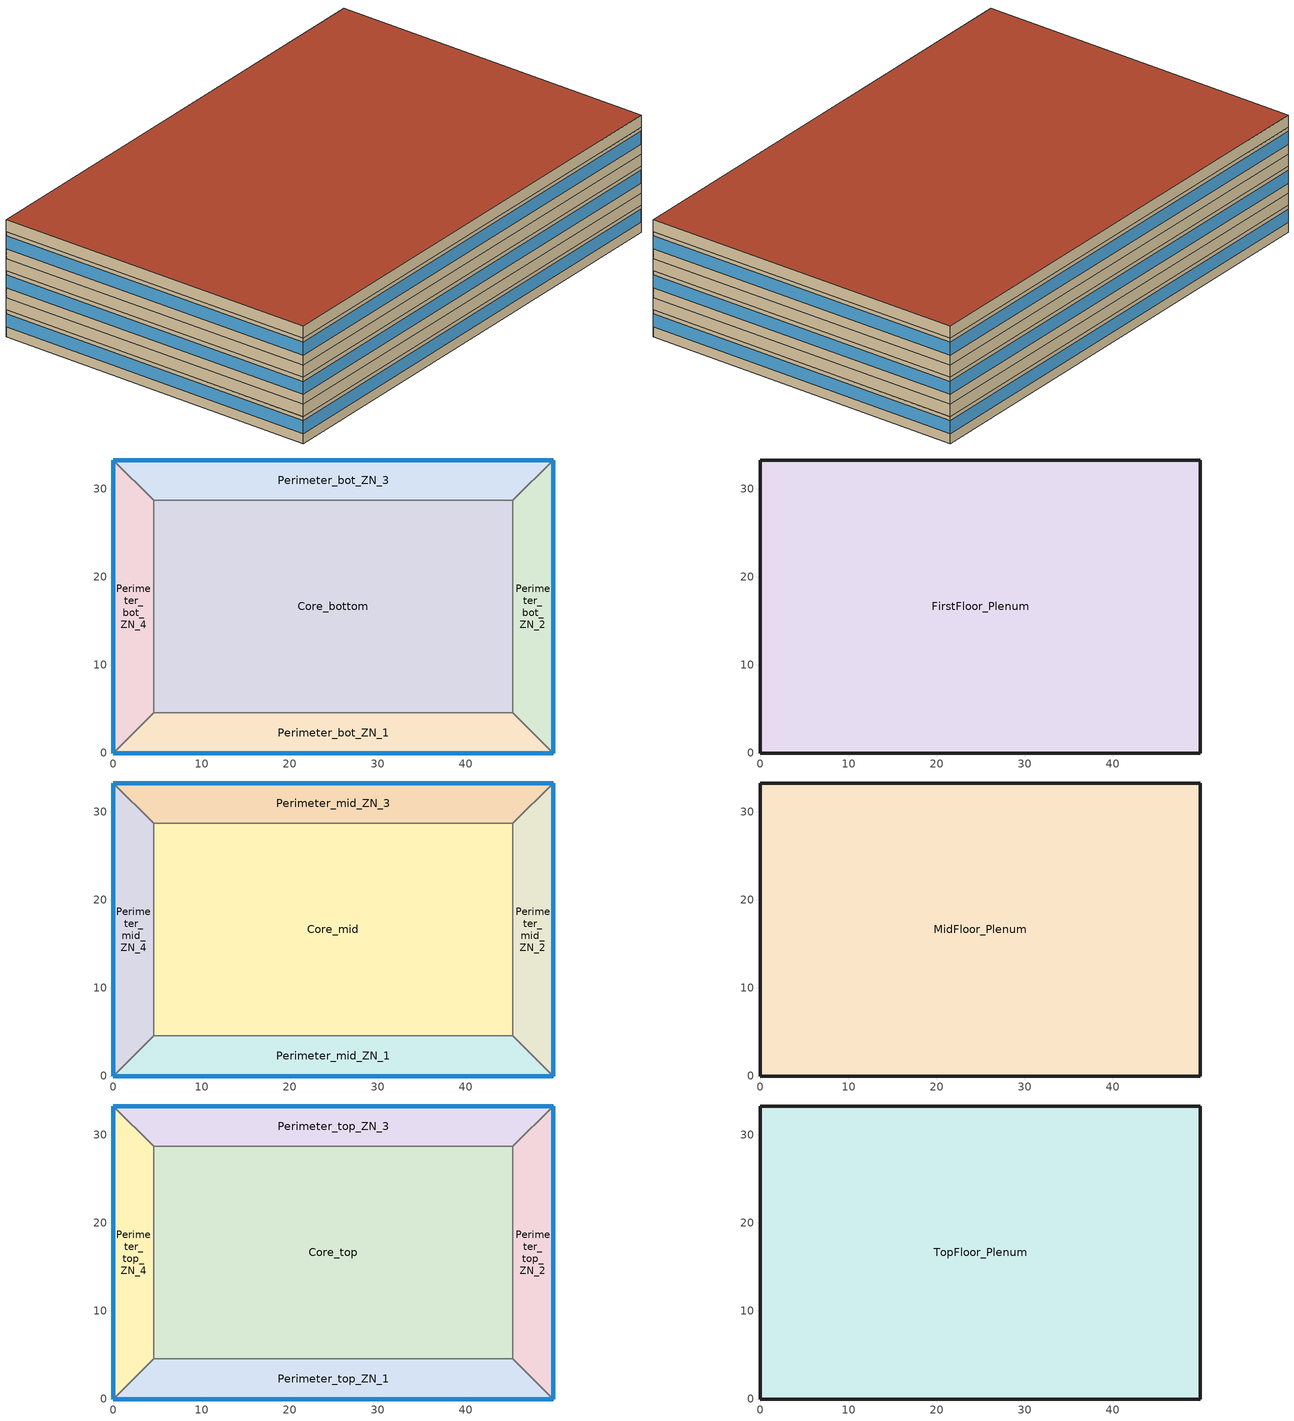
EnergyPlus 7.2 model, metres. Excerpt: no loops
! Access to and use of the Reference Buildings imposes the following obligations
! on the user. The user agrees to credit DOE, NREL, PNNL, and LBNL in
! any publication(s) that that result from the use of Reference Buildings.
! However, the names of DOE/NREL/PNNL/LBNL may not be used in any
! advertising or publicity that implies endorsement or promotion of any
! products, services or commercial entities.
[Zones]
Core_bottom
 floor ground (ext-slab): 45.34,28.7 45.34,4.57 4.57,4.57 4.57,28.7 z0
 wall to Perimeter_bot_ZN_2 (int-walls): 45.34,4.57 45.34,28.7 z0:2.74
 wall to Perimeter_bot_ZN_3 (int-walls): 45.34,28.7 4.57,28.7 z0:2.74
 wall to Perimeter_bot_ZN_1 (int-walls): 4.57,4.57 45.34,4.57 z0:2.74
 wall to Perimeter_bot_ZN_4 (int-walls): 4.57,28.7 4.57,4.57 z0:2.74
Perimeter_bot_ZN_1
 floor ground (ext-slab): 0,0 4.57,4.57 45.34,4.57 49.91,0 z0
 wall outside (Steel Frame Non-res Ext Wall): 0,0 49.91,0 z0:2.74
 wall to Perimeter_bot_ZN_2 (int-walls): 49.91,0 45.34,4.57 z0:2.74
 wall to Perimeter_bot_ZN_4 (int-walls): 4.57,4.57 0,0 z0:2.74
 window (Window Non-res Fixed): 0,0 49.91,0 z1.02:2.33
Perimeter_bot_ZN_2
 floor ground (ext-slab): 49.91,0 45.34,4.57 45.34,28.7 49.91,33.27 z0
 wall outside (Steel Frame Non-res Ext Wall): 49.91,0 49.91,33.27 z0:2.74
 wall to Perimeter_bot_ZN_3 (int-walls): 49.91,33.27 45.34,28.7 z0:2.74
 window (Window Non-res Fixed): 49.91,0 49.91,33.27 z1.02:2.33
Perimeter_bot_ZN_3
 floor ground (ext-slab): 49.91,33.27 45.34,28.7 4.57,28.7 0,33.27 z0
 wall outside (Steel Frame Non-res Ext Wall): 49.91,33.27 0,33.27 z0:2.74
 wall to Perimeter_bot_ZN_4 (int-walls): 0,33.27 4.57,28.7 z0:2.74
 window (Window Non-res Fixed): 49.91,33.27 0,33.27 z1.02:2.33
Perimeter_bot_ZN_4
 floor ground (ext-slab): 0,33.27 4.57,28.7 4.57,4.57 0,0 z0
 wall outside (Steel Frame Non-res Ext Wall): 0,33.27 0,0 z0:2.74
 window (Window Non-res Fixed): 0,33.27 0,0 z1.02:2.33
FirstFloor_Plenum
 floor to Perimeter_bot_ZN_1 (DropCeiling): 45.34,4.57 49.91,0 0,0 4.57,4.57 z2.74
 floor to Perimeter_bot_ZN_2 (DropCeiling): 49.91,0 45.34,4.57 45.34,28.7 49.91,33.27 z2.74
 floor to Perimeter_bot_ZN_3 (DropCeiling): 0,33.27 49.91,33.27 45.34,28.7 4.57,28.7 z2.74
 floor to Perimeter_bot_ZN_4 (DropCeiling): 4.57,28.7 4.57,4.57 0,0 0,33.27 z2.74
 floor to Core_bottom (DropCeiling): 4.57,4.57 4.57,28.7 45.34,28.7 45.34,4.57 z2.74
 wall outside (Steel Frame Non-res Ext Wall): 49.91,0 49.91,33.27 0,33.27 0,0 49.91,0 z2.74:3.96
Core_mid
 floor to FirstFloor_Plenum (INT-FLOOR-TOPSIDE): 4.57,4.57 4.57,28.7 45.34,28.7 45.34,4.57 z3.96
 wall to Perimeter_mid_ZN_2 (int-walls): 45.34,4.57 45.34,28.7 z3.96:6.71
 wall to Perimeter_mid_ZN_3 (int-walls): 45.34,28.7 4.57,28.7 z3.96:6.71
 wall to Perimeter_mid_ZN_1 (int-walls): 4.57,4.57 45.34,4.57 z3.96:6.71
 wall to Perimeter_mid_ZN_4 (int-walls): 4.57,28.7 4.57,4.57 z3.96:6.71
Perimeter_mid_ZN_1
 floor to FirstFloor_Plenum (INT-FLOOR-TOPSIDE): 0,0 4.57,4.57 45.34,4.57 49.91,0 z3.96
 wall outside (Steel Frame Non-res Ext Wall): 0,0 49.91,0 z3.96:6.71
 wall to Perimeter_mid_ZN_2 (int-walls): 49.91,0 45.34,4.57 z3.96:6.71
 wall to Perimeter_mid_ZN_4 (int-walls): 4.57,4.57 0,0 z3.96:6.71
 window (Window Non-res Fixed): 0,0 49.91,0 z4.98:6.29
Perimeter_mid_ZN_2
 floor to FirstFloor_Plenum (INT-FLOOR-TOPSIDE): 49.91,0 45.34,4.57 45.34,28.7 49.91,33.27 z3.96
 wall outside (Steel Frame Non-res Ext Wall): 49.91,0 49.91,33.27 z3.96:6.71
 wall to Perimeter_mid_ZN_3 (int-walls): 49.91,33.27 45.34,28.7 z3.96:6.71
 window (Window Non-res Fixed): 49.91,0 49.91,33.27 z4.98:6.29
Perimeter_mid_ZN_3
 floor to FirstFloor_Plenum (INT-FLOOR-TOPSIDE): 49.91,33.27 45.34,28.7 4.57,28.7 0,33.27 z3.96
 wall outside (Steel Frame Non-res Ext Wall): 49.91,33.27 0,33.27 z3.96:6.71
 wall to Perimeter_mid_ZN_4 (int-walls): 0,33.27 4.57,28.7 z3.96:6.71
 window (Window Non-res Fixed): 49.91,33.27 0,33.27 z4.98:6.29
Perimeter_mid_ZN_4
 floor to FirstFloor_Plenum (INT-FLOOR-TOPSIDE): 0,33.27 4.57,28.7 4.57,4.57 0,0 z3.96
 wall outside (Steel Frame Non-res Ext Wall): 0,33.27 0,0 z3.96:6.71
 window (Window Non-res Fixed): 0,33.27 0,0 z4.98:6.29
MidFloor_Plenum
 floor to Perimeter_mid_ZN_1 (DropCeiling): 0,0 4.57,4.57 45.34,4.57 49.91,0 z6.71
 floor to Perimeter_mid_ZN_2 (DropCeiling): 49.91,33.27 49.91,0 45.34,4.57 45.34,28.7 z6.71
 floor to Perimeter_mid_ZN_3 (DropCeiling): 49.91,33.27 45.34,28.7 4.57,28.7 0,33.27 z6.71
 floor to Perimeter_mid_ZN_4 (DropCeiling): 0,33.27 4.57,28.7 4.57,4.57 0,0 z6.71
 floor to Core_mid (DropCeiling): 45.34,28.7 45.34,4.57 4.57,4.57 4.57,28.7 z6.71
 wall outside (Steel Frame Non-res Ext Wall): 49.91,0 49.91,33.27 0,33.27 0,0 49.91,0 z6.71:7.92
Core_top
 floor to MidFloor_Plenum (INT-FLOOR-TOPSIDE): 45.34,28.7 45.34,4.57 4.57,4.57 4.57,28.7 z7.92
 wall to Perimeter_top_ZN_2 (int-walls): 45.34,4.57 45.34,28.7 z7.92:10.67
 wall to Perimeter_top_ZN_3 (int-walls): 45.34,28.7 4.57,28.7 z7.92:10.67
 wall to Perimeter_top_ZN_1 (int-walls): 4.57,4.57 45.34,4.57 z7.92:10.67
 wall to Perimeter_top_ZN_4 (int-walls): 4.57,28.7 4.57,4.57 z7.92:10.67
Perimeter_top_ZN_1
 floor to MidFloor_Plenum (INT-FLOOR-TOPSIDE): 0,0 4.57,4.57 45.34,4.57 49.91,0 z7.92
 wall outside (Steel Frame Non-res Ext Wall): 0,0 49.91,0 z7.92:10.67
 wall to Perimeter_top_ZN_2 (int-walls): 49.91,0 45.34,4.57 z7.92:10.67
 wall to Perimeter_top_ZN_4 (int-walls): 4.57,4.57 0,0 z7.92:10.67
 window (Window Non-res Fixed): 0,0 49.91,0 z8.95:10.25
Perimeter_top_ZN_2
 floor to MidFloor_Plenum (INT-FLOOR-TOPSIDE): 49.91,0 45.34,4.57 45.34,28.7 49.91,33.27 z7.92
 wall outside (Steel Frame Non-res Ext Wall): 49.91,0 49.91,33.27 z7.92:10.67
 wall to Perimeter_top_ZN_3 (int-walls): 49.91,33.27 45.34,28.7 z7.92:10.67
 window (Window Non-res Fixed): 49.91,0 49.91,33.27 z8.95:10.25
Perimeter_top_ZN_3
 floor to MidFloor_Plenum (INT-FLOOR-TOPSIDE): 49.91,33.27 45.34,28.7 4.57,28.7 0,33.27 z7.92
 wall outside (Steel Frame Non-res Ext Wall): 49.91,33.27 0,33.27 z7.92:10.67
 wall to Perimeter_top_ZN_4 (int-walls): 0,33.27 4.57,28.7 z7.92:10.67
 window (Window Non-res Fixed): 49.91,33.27 0,33.27 z8.95:10.25
Perimeter_top_ZN_4
 floor to MidFloor_Plenum (INT-FLOOR-TOPSIDE): 0,33.27 4.57,28.7 4.57,4.57 0,0 z7.92
 wall outside (Steel Frame Non-res Ext Wall): 0,33.27 0,0 z7.92:10.67
 window (Window Non-res Fixed): 0,33.27 0,0 z8.95:10.25
TopFloor_Plenum
 floor to Perimeter_top_ZN_1 (DropCeiling): 0,0 4.57,4.57 45.34,4.57 49.91,0 z10.67
 floor to Perimeter_top_ZN_2 (DropCeiling): 49.91,0 45.34,4.57 45.34,28.7 49.91,33.27 z10.67
 floor to Perimeter_top_ZN_3 (DropCeiling): 0,33.27 49.91,33.27 45.34,28.7 4.57,28.7 z10.67
 floor to Perimeter_top_ZN_4 (DropCeiling): 0,0 0,33.27 4.57,28.7 4.57,4.57 z10.67
 floor to Core_top (DropCeiling): 4.57,28.7 45.34,28.7 45.34,4.57 4.57,4.57 z10.67
 wall outside (Steel Frame Non-res Ext Wall): 49.91,0 49.91,33.27 0,33.27 0,0 49.91,0 z10.67:11.89
 roof outside (IEAD Non-res Roof): 49.91,0 49.91,33.27 0,33.27 0,0 z11.89
[Building]
Ref Bldg Medium Office Pre1980_v1.3_5.0: North Axis {deg}=0; Terrain=City; Loads Convergence Tolerance Value=0.04; Temperature Convergence Tolerance Value {deltaC}=0.2; Solar Distribution=FullInteriorAndExterior; Maximum Number of Warmup Days=25; Minimum Number of Warmup Days=6
[Site:Location]
USA CA-LOS ANGELES: Latitude {deg}=33.92; Longitude {deg}=-118.4; Time Zone {hr}=-8; Elevation {m}=32
[SizingPeriod:DesignDay] Day of Month=21; Humidity Condition Type=Wetbulb; Barometric Pressure {Pa}=100941; Rain Indicator=No; Snow Indicator=No; Daylight Saving Time Indicator=No; Solar Model Indicator=ASHRAEClearSky
Name | Month | Day Type | Maximum Dry-Bulb Temperature {C} | Daily Dry-Bulb Temperature Range {deltaC} | Wetbulb or DewPoint at Maximum Dry-Bulb {C} | Wind Speed {m/s} | Wind Direction {deg} | Sky Clearness
LOS_ANGELES Ann Htg 99.6% Condns DB | 1 | WinterDesignDay | 6.6 | 0 | 6.6 | 2.5 | 80 | 0
LOS_ANGELES Ann Clg .4% Condns WB=>MDB | 8 | SummerDesignDay | 25.5 | 6 | 21.1 | 4.2 | 250 | 1
[Site:WaterMainsTemperature]
Calculation Method=CORRELATION; Annual Average Outdoor Air Temperature {C}=16.64; Maximum Difference In Monthly Average Outdoor Air Temperatures {deltaC}=6.8
[Site:GroundTemperature:BuildingSurface]
20.133, 20.114, 20.098, 20.195, 20.555, 20.958, 22.367, 22.7, 22.775, 21.957, 20.592, 20.216
[Construction]
Steel Frame Non-res Ext Wall: Wood Siding, Steel Frame NonRes Wall Insulation, 1/2IN Gypsum
IEAD Non-res Roof: Roof Membrane, IEAD NonRes Roof Insulation, Metal Decking
ext-slab: HW CONCRETE, CP02 CARPET PAD
int-walls: 1/2IN Gypsum, 1/2IN Gypsum
INT-FLOOR-TOPSIDE: MAT-CC05 4 HW CONCRETE, CP02 CARPET PAD
Window Non-res Fixed: NonRes Fixed Assembly Window
DropCeiling: Std AC02
InteriorFurnishings: Std Wood 6inch
[Material] Thermal Absorptance=0.9
Name | Roughness | Thickness {m} | Conductivity {W/m-K} | Density {kg/m3} | Specific Heat {J/kg-K} | Solar Absorptance | Visible Absorptance
Steel Frame NonRes Wall Insulation | MediumRough | 0.0218416 | 0.049 | 265 | 836.8 | 0.7 | 0.7
IEAD NonRes Roof Insulation | MediumRough | 0.0739805 | 0.049 | 265 | 836.8 | 0.7 | 0.7
Std Wood 6inch | MediumSmooth | 0.15 | 0.12 | 540 | 1210 | 0.7 | 0.7
Wood Siding | MediumSmooth | 0.01 | 0.11 | 544.62 | 1210 | 0.78 | 0.78
1/2IN Gypsum | Smooth | 0.0127 | 0.16 | 784.9 | 830 | 0.92 | 0.92
HW CONCRETE; MAT-CC05 4 HW CONCRETE | Rough | 0.1016 | 1.311 | 2240 | 836.8 | 0.7 | 0.7
Roof Membrane | VeryRough | 0.0095 | 0.16 | 1121.29 | 1460 | 0.7 | 0.7
Metal Decking | MediumSmooth | 0.0015 | 45.006 | 7680 | 418.4 | 0.7 | 0.3
Std AC02 | MediumSmooth | 0.0127 | 0.057 | 288 | 1339 | 0.7 | 0.2
[WindowMaterial:SimpleGlazingSystem]
NonRes Fixed Assembly Window: U-Factor {W/m2-K}=6.92716; Solar Heat Gain Coefficient=0.54
[Material:NoMass]
CP02 CARPET PAD: Roughness=VeryRough; Thermal Resistance {m2-K/W}=0.2165; Thermal Absorptance=0.9; Solar Absorptance=0.7; Visible Absorptance=0.8
[Zone] Type=1; Multiplier=1; Floor Area {m2}=autocalculate
Name | Part of Total Floor Area
Core_bottom; Core_mid; Core_top; Perimeter_bot_ZN_1; Perimeter_bot_ZN_2; Perimeter_bot_ZN_3; Perimeter_bot_ZN_4; Perimeter_mid_ZN_1; Perimeter_mid_ZN_2; Perimeter_mid_ZN_3; Perimeter_mid_ZN_4; Perimeter_top_ZN_1; Perimeter_top_ZN_2; Perimeter_top_ZN_3; Perimeter_top_ZN_4 | Yes
FirstFloor_Plenum; MidFloor_Plenum; TopFloor_Plenum | No
[People] Number of People Schedule=BLDG_OCC_SCH; Number of People Calculation Method=Area/Person; Zone Floor Area per Person {m2/person}=18.58; Fraction Radiant=0.3; Sensible Heat Fraction=AUTOCALCULATE; Activity Level Schedule=ACTIVITY_SCH; Enable ASHRAE 55 Comfort Warnings=No; Mean Radiant Temperature Calculation Type=ZoneAveraged; Work Efficiency Schedule=WORK_EFF_SCH; Clothing Insulation Schedule=CLOTHING_SCH; Air Velocity Schedule=AIR_VELO_SCH; Thermal Comfort Model 1 Type=FANGER
Name | Zone or ZoneList
Core_bottom People | Core_bottom
Core_mid People | Core_mid
Core_top People | Core_top
Perimeter_bot_ZN_1 People | Perimeter_bot_ZN_1
Perimeter_bot_ZN_2 People | Perimeter_bot_ZN_2
Perimeter_bot_ZN_3 People | Perimeter_bot_ZN_3
Perimeter_bot_ZN_4 People | Perimeter_bot_ZN_4
Perimeter_mid_ZN_1 People | Perimeter_mid_ZN_1
Perimeter_mid_ZN_2 People | Perimeter_mid_ZN_2
Perimeter_mid_ZN_3 People | Perimeter_mid_ZN_3
Perimeter_mid_ZN_4 People | Perimeter_mid_ZN_4
Perimeter_top_ZN_1 People | Perimeter_top_ZN_1
Perimeter_top_ZN_2 People | Perimeter_top_ZN_2
Perimeter_top_ZN_3 People | Perimeter_top_ZN_3
Perimeter_top_ZN_4 People | Perimeter_top_ZN_4
[Lights] Schedule=BLDG_LIGHT_SCH; Design Level Calculation Method=Watts/Area; Watts per Zone Floor Area {W/m2}=16.89; Return Air Fraction=0.4; Fraction Radiant=0.4; Fraction Visible=0.2; Fraction Replaceable=1; Return Air Fraction Calculated from Plenum Temperature=No
Name | Zone or ZoneList
Core_bottom_Lights | Core_bottom
Core_mid_Lights | Core_mid
Core_top_Lights | Core_top
Perimeter_bot_ZN_1_Lights | Perimeter_bot_ZN_1
Perimeter_bot_ZN_2_Lights | Perimeter_bot_ZN_2
Perimeter_bot_ZN_3_Lights | Perimeter_bot_ZN_3
Perimeter_bot_ZN_4_Lights | Perimeter_bot_ZN_4
Perimeter_mid_ZN_1_Lights | Perimeter_mid_ZN_1
Perimeter_mid_ZN_2_Lights | Perimeter_mid_ZN_2
Perimeter_mid_ZN_3_Lights | Perimeter_mid_ZN_3
Perimeter_mid_ZN_4_Lights | Perimeter_mid_ZN_4
Perimeter_top_ZN_1_Lights | Perimeter_top_ZN_1
Perimeter_top_ZN_2_Lights | Perimeter_top_ZN_2
Perimeter_top_ZN_3_Lights | Perimeter_top_ZN_3
Perimeter_top_ZN_4_Lights | Perimeter_top_ZN_4
[ElectricEquipment] Fraction Latent=0; Fraction Radiant=0.5; Fraction Lost=0
Name | Zone or ZoneList | Schedule | Design Level Calculation Method | Watts per Zone Floor Area {W/m2} | Design Level {W}
Core_bottom_PlugMisc_Equip | Core_bottom | BLDG_EQUIP_SCH | Watts/Area | 10.76
Core_mid_PlugMisc_Equip | Core_mid | BLDG_EQUIP_SCH | Watts/Area | 10.76
Core_top_PlugMisc_Equip | Core_top | BLDG_EQUIP_SCH | Watts/Area | 10.76
Perimeter_bot_ZN_1_PlugMisc_Equip | Perimeter_bot_ZN_1 | BLDG_EQUIP_SCH | Watts/Area | 10.76
Perimeter_bot_ZN_2_PlugMisc_Equip | Perimeter_bot_ZN_2 | BLDG_EQUIP_SCH | Watts/Area | 10.76
Perimeter_bot_ZN_3_PlugMisc_Equip | Perimeter_bot_ZN_3 | BLDG_EQUIP_SCH | Watts/Area | 10.76
Perimeter_bot_ZN_4_PlugMisc_Equip | Perimeter_bot_ZN_4 | BLDG_EQUIP_SCH | Watts/Area | 10.76
Perimeter_mid_ZN_1_PlugMisc_Equip | Perimeter_mid_ZN_1 | BLDG_EQUIP_SCH | Watts/Area | 10.76
Perimeter_mid_ZN_2_PlugMisc_Equip | Perimeter_mid_ZN_2 | BLDG_EQUIP_SCH | Watts/Area | 10.76
Perimeter_mid_ZN_3_PlugMisc_Equip | Perimeter_mid_ZN_3 | BLDG_EQUIP_SCH | Watts/Area | 10.76
Perimeter_mid_ZN_4_PlugMisc_Equip | Perimeter_mid_ZN_4 | BLDG_EQUIP_SCH | Watts/Area | 10.76
Perimeter_top_ZN_1_PlugMisc_Equip | Perimeter_top_ZN_1 | BLDG_EQUIP_SCH | Watts/Area | 10.76
Perimeter_top_ZN_2_PlugMisc_Equip | Perimeter_top_ZN_2 | BLDG_EQUIP_SCH | Watts/Area | 10.76
Perimeter_top_ZN_3_PlugMisc_Equip | Perimeter_top_ZN_3 | BLDG_EQUIP_SCH | Watts/Area | 10.76
Perimeter_top_ZN_4_PlugMisc_Equip | Perimeter_top_ZN_4 | BLDG_EQUIP_SCH | Watts/Area | 10.76
Core_bottom_Elevators_Equip | Core_bottom | BLDG_ELEVATORS | EquipmentLevel |  | 32109.9
[Exterior:Lights]
Exterior Facade Lighting: Schedule=ALWAYS_ON; Design Level {W}=17809; Control Option=AstronomicalClock
[ZoneInfiltration:DesignFlowRate] Schedule=INFIL_QUARTER_ON_SCH; Design Flow Rate Calculation Method=Flow/ExteriorArea; Flow per Exterior Surface Area {m3/s-m2}=0.001133; Constant Term Coefficient=1; Temperature Term Coefficient=0; Velocity Term Coefficient=0; Velocity Squared Term Coefficient=0
Name | Zone or ZoneList
FirstFloor_Plenum_Infiltration | FirstFloor_Plenum
MidFloor_Plenum_Infiltration | MidFloor_Plenum
Perimeter_bot_ZN_1_Infiltration | Perimeter_bot_ZN_1
Perimeter_bot_ZN_2_Infiltration | Perimeter_bot_ZN_2
Perimeter_bot_ZN_3_Infiltration | Perimeter_bot_ZN_3
Perimeter_bot_ZN_4_Infiltration | Perimeter_bot_ZN_4
Perimeter_mid_ZN_1_Infiltration | Perimeter_mid_ZN_1
Perimeter_mid_ZN_2_Infiltration | Perimeter_mid_ZN_2
Perimeter_mid_ZN_3_Infiltration | Perimeter_mid_ZN_3
Perimeter_mid_ZN_4_Infiltration | Perimeter_mid_ZN_4
Perimeter_top_ZN_1_Infiltration | Perimeter_top_ZN_1
Perimeter_top_ZN_2_Infiltration | Perimeter_top_ZN_2
Perimeter_top_ZN_3_Infiltration | Perimeter_top_ZN_3
Perimeter_top_ZN_4_Infiltration | Perimeter_top_ZN_4
TopFloor_Plenum_Infiltration | TopFloor_Plenum
[InternalMass] Construction=InteriorFurnishings
Name | Zone | Surface Area {m2}
Core_bottom Internal Mass | Core_bottom | 1967.07
Core_mid Internal Mass | Core_mid | 1967.07
Core_top Internal Mass | Core_top | 1967.07
Perimeter_bot_ZN_1 Internal Mass | Perimeter_bot_ZN_1 | 414.6763
Perimeter_bot_ZN_2 Internal Mass | Perimeter_bot_ZN_2 | 262.5244
Perimeter_bot_ZN_3 Internal Mass | Perimeter_bot_ZN_3 | 414.6763
Perimeter_bot_ZN_4 Internal Mass | Perimeter_bot_ZN_4 | 262.5072
Perimeter_mid_ZN_1 Internal Mass | Perimeter_mid_ZN_1 | 414.6763
Perimeter_mid_ZN_2 Internal Mass | Perimeter_mid_ZN_2 | 262.5244
Perimeter_mid_ZN_3 Internal Mass | Perimeter_mid_ZN_3 | 414.6763
Perimeter_mid_ZN_4 Internal Mass | Perimeter_mid_ZN_4 | 262.5072
Perimeter_top_ZN_1 Internal Mass | Perimeter_top_ZN_1 | 414.6763
Perimeter_top_ZN_2 Internal Mass | Perimeter_top_ZN_2 | 262.5244
Perimeter_top_ZN_3 Internal Mass | Perimeter_top_ZN_3 | 414.6763
Perimeter_top_ZN_4 Internal Mass | Perimeter_top_ZN_4 | 262.5072
[AvailabilityManager:NightCycle] Applicability Schedule=Always_On; Fan Schedule=HVACOperationSchd; Control Type=CycleOnAny; Thermostat Tolerance {deltaC}=1; Cycling Run Time {s}=1800
PSZ_1:1 Availability Manager; PSZ_1:2 Availability Manager; PSZ_1:3 Availability Manager; PSZ_1:4 Availability Manager; PSZ_1:5 Availability Manager; PSZ_2:1 Availability Manager; PSZ_2:2 Availability Manager; PSZ_2:3 Availability Manager; PSZ_2:4 Availability Manager; PSZ_2:5 Availability Manager; PSZ_3:1 Availability Manager; PSZ_3:2 Availability Manager; PSZ_3:3 Availability Manager; PSZ_3:4 Availability Manager; PSZ_3:5 Availability Manager
[UtilityCost:Tariff] Group=Comm Elect
Name | Output Meter | Conversion Factor Choice | Time of Use Period Schedule | Season Schedule | Demand Window Length | Monthly Charge or Variable
SCE_TOU-8_GeneralServiceLarge | Electricity:Facility | kWh | SCETOUSched | SCESeasonsSchedule | HalfHour | 246.33
SCE_GS-2_GeneralService | Electricity:Facility | kWh | SCETOUSched | SCESeasonsSchedule | HalfHour | 74.03
SCE_GS-1_GeneralService | Electricity:Facility | kWh |  | SCESeasonsSchedule | HalfHour | 15.25
CA_EIAMonthlyRateGas | Gas:Facility | MCF |  |  |  | 0
[UtilityCost:Charge:Simple]
Name | Tariff | Source Variable | Season | Category Variable | Cost per Unit Value or Variable
SummerDeliveryOnPeakEnergyCharge | SCE_TOU-8_GeneralServiceLarge | PeakEnergy | Summer | EnergyCharges | 0.01676
SummerDeliveryOffPeakEnergyCharge | SCE_TOU-8_GeneralServiceLarge | OffPeakEnergy | Summer | EnergyCharges | 0.01676
SummerDeliveryMidPeakEnergyCharge | SCE_TOU-8_GeneralServiceLarge | MidPeakEnergy | Summer | EnergyCharges | 0.01676
WinterDeliveryOffPeakEnergyCharge | SCE_TOU-8_GeneralServiceLarge | OffPeakEnergy | Winter | EnergyCharges | 0.01676
WinterDeliveryMidPeakEnergyCharge | SCE_TOU-8_GeneralServiceLarge | MidPeakEnergy | Winter | EnergyCharges | 0.01676
FacilitiesDemandCharge | SCE_TOU-8_GeneralServiceLarge | TotalDemand | Annual | DemandCharges | 6.35
SummerTOUOnPeakDemandCharge | SCE_TOU-8_GeneralServiceLarge | PeakDemand | Summer | DemandCharges | 8.84
SummerTOUMidPeakDemandCharge | SCE_TOU-8_GeneralServiceLarge | MidPeakDemand | Summer | DemandCharges | 0.76
TransformerDemandCharge | SCE_TOU-8_GeneralServiceLarge | TotalDemand | Annual | DemandCharges | 1
PowerFactorDemandCharge | SCE_TOU-8_GeneralServiceLarge | TotalDemand | Annual | DemandCharges | 0.23
TaxofEightPercent | SCE_TOU-8_GeneralServiceLarge | SubTotal | Annual | Taxes | 0.08
AnnualDeliveryEnergyCharge | SCE_GS-2_GeneralService | totalEnergy | Annual | EnergyCharges | 0.0189
AnnualFacilityDemandURGCharge | SCE_GS-2_GeneralService | totalDemand | Annual | DemandCharges | 0.77
AnnualFacilityDemandDelivCharge | SCE_GS-2_GeneralService | totalDemand | Annual | DemandCharges | 5.44
SummerTimeRelatedDemandCharge | SCE_GS-2_GeneralService | totalDemand | Summer | DemandCharges | 1.87
SummerTimeDemandDelivCharge | SCE_GS-2_GeneralService | totalDemand | Summer | DemandCharges | 7.04
TaxofEightPercent | SCE_GS-2_GeneralService | SubTotal | Annual | Taxes | 0.08
SummerEnergyCharge | SCE_GS-1_GeneralService | totalEnergy | Summer | EnergyCharges | 0.0808
WinterEnergyCharge | SCE_GS-1_GeneralService | totalEnergy | Winter | EnergyCharges | 0.0351
AnnualDeliveryEnergyCharge | SCE_GS-1_GeneralService | totalEnergy | Annual | EnergyCharges | 0.0694
taxofEightPercent | SCE_GS-1_GeneralService | SubTotal | Summer | Taxes | 0.08
MonthlyRateGasCharge | CA_EIAMonthlyRateGas | totalEnergy | Annual | EnergyCharges | CA_MonthlyGasRates
TaxofEightPercent | CA_EIAMonthlyRateGas | SubTotal | Annual | Taxes | 0.08
[UtilityCost:Qualify] Variable=TotalDemand; Season=Annual; Threshold Test=Count
Name | Tariff | Qualify Type | Threshold Value or Variable | Number of Months
MinDemand500kw | SCE_TOU-8_GeneralServiceLarge | Minimum | 500 | 12
MaxDemand500kw | SCE_GS-2_GeneralService | Maximum | 500 | 1
MinDemand20kw | SCE_GS-2_GeneralService | Minimum | 20 | 12
MaxDemand20kw | SCE_GS-1_GeneralService | Maximum | 20 | 1
[UtilityCost:Charge:Block]
AnnualUtilityRetained: Tariff=SCE_GS-2_GeneralService; Source Variable=TotalEnergy; Season=Annual; Category Variable=EnergyCharges; Block Size Multiplier Value or Variable=totalDemand; Block Size 1 Value or Variable=300; Block 1 Cost per Unit Value or Variable=0.0694; Block Size 2 Value or Variable=remaining; Block 2 Cost per Unit Value or Variable=0.0791
[UtilityCost:Variable]
CA_MonthlyGasRates: Tariff=CA_EIAMonthlyRateGas; Variable Type=Currency; January Value=9.37; February Value=8.88; March Value=8.2; April Value=7.29; May Value=7.82; June Value=8.26; July Value=8.23; August Value=8.21; September Value=7.9; October Value=8.09; November Value=7.64; December Value=8.43
[Schedule:Compact]
ALWAYS_ON: Through: 12/31, For: AllDays, Until: 24:00, 1
ACTIVITY_SCH: Through: 12/31, For: AllDays, Until: 24:00, 120
AIR_VELO_SCH: Through: 12/31, For: AllDays, Until: 24:00, 0.2
BLDG_ELEVATORS: Through: 12/31, For: Weekdays SummerDesignDay, Until: 07:00, 0, Until: 08:00, 0.35, Until: 09:00, 0.69, Until: 10:00, 0.43, Until: 11:00, 0.37, Until: 12:00, 0.43, Until: 13:00, 0.58, Until: 14:00, 0.48, Until: 15:00, 0.37, Until: 16:00, 0.37, Until: 17:00, 0.46, Until: 18:00, 0.62, Until: 19:00, 0.12, Until: 20:00, 0.04, Until: 21:00, 0.04, Until: 24:00, 0, For: Saturday WinterDesignDay, Until: 07:00, 0, Until: 08:00, 0.16, Until: 09:00, 0.14, Until: 10:00, 0.21, Until: 11:00, 0.18, Until: 12:00, 0.25, Until: 13:00, 0.21, Until: 14:00, 0.13, Until: 15:00, 0.08, Until: 16:00, 0.04, Until: 17:00, 0.05, Until: 18:00, 0.06, Until: 24:00, 0, For: Sunday Holidays AllOtherDays, Until: 24:00, 0
BLDG_OCC_SCH: Through: 12/31, For: SummerDesignDay, Until: 06:00, 0, Until: 22:00, 1, Until: 24:00, 0.05, For: Weekdays, Until: 06:00, 0, Until: 07:00, 0.1, Until: 08:00, 0.2, Until: 12:00, 0.95, Until: 13:00, 0.5, Until: 17:00, 0.95, Until: 18:00, 0.7, Until: 20:00, 0.4, Until: 22:00, 0.1, Until: 24:00, 0.05, For: Saturday, Until: 06:00, 0, Until: 08:00, 0.1, Until: 14:00, 0.5, Until: 17:00, 0.1, Until: 24:00, 0, For: AllOtherDays, Until: 24:00, 0
BLDG_LIGHT_SCH: Through: 12/31, For: Weekdays, Until: 05:00, 0.05, Until: 07:00, 0.1, Until: 08:00, 0.3, Until: 17:00, 0.9, Until: 18:00, 0.7, Until: 20:00, 0.5, Until: 22:00, 0.3, Until: 23:00, 0.1, Until: 24:00, 0.05, For: Saturday, Until: 06:00, 0.05, Until: 08:00, 0.1, Until: 14:00, 0.5, Until: 17:00, 0.15, Until: 24:00, 0.05, For: SummerDesignDay, Until: 24:00, 1, For: WinterDesignDay, Until: 24:00, 0, For: AllOtherDays, Until: 24:00, 0.05
BLDG_EQUIP_SCH: Through: 12/31, For: Weekdays, Until: 08:00, 0.4, Until: 12:00, 0.9, Until: 13:00, 0.8, Until: 17:00, 0.9, Until: 18:00, 0.8, Until: 20:00, 0.6, Until: 22:00, 0.5, Until: 24:00, 0.4, For: Saturday, Until: 06:00, 0.3, Until: 08:00, 0.4, Until: 14:00, 0.5, Until: 17:00, 0.35, Until: 24:00, 0.3, For: SummerDesignDay, Until: 24:00, 1, For: WinterDesignDay, Until: 24:00, 0, For: AllOtherDays, Until: 24:00, 0.3
CLOTHING_SCH: Through: 04/30, For: AllDays, Until: 24:00, 1, Through: 09/30, For: AllDays, Until: 24:00, 0.5, Through: 12/31, For: AllDays, Until: 24:00, 1
INFIL_QUARTER_ON_SCH: Through: 12/31, For: Weekdays SummerDesignDay, Until: 06:00, 1, Until: 22:00, 0.25, Until: 24:00, 1, For: Saturday WinterDesignDay, Until: 06:00, 1, Until: 18:00, 0.25, Until: 24:00, 1, For: Sunday Holidays AllOtherDays, Until: 24:00, 1
WORK_EFF_SCH: Through: 12/31, For: AllDays, Until: 24:00, 0
HVACOperationSchd: Through: 12/31, For: Weekdays SummerDesignDay, Until: 06:00, 0, Until: 22:00, 1, Until: 24:00, 0, For: Saturday WinterDesignDay, Until: 06:00, 0, Until: 18:00, 1, Until: 24:00, 0, For: AllOtherDays, Until: 24:00, 0
SCESeasonsSchedule: Through: 5/31, For: AllDays, Until: 24:00, 1, Through: 9/30, For: AllDays, Until: 24:00, 3, Through: 12/31, For: AllDays, Until: 24:00, 1
SCETOUSched: Through: 5/31, For: WeekDays, Until: 8:00, 3, Until: 21:00, 4, Until: 24:00, 3, For: AllOtherDays, Until: 24:00, 3, Through: 9/30, For: WeekDays, Until: 8:00, 3, Until: 12:00, 4, Until: 18:00, 1, Until: 23:00, 4, Until: 24:00, 3, For: AllOtherDays, Until: 24:00, 3, Through: 12/31, For: WeekDays, Until: 8:00, 3, Until: 21:00, 4, Until: 24:00, 3, For: AllOtherDays, Until: 24:00, 3
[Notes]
DOE Commercial Reference Building
Medium office, pre-1980 construction
EnergyPlus Version 5.0
ASHRAE Standard 62-1999
Description:  Three story, 15 zone office building.
Form:         Area = 4,982 m2 (53,628 ft2); Number of Stories = 3; Shape = rectangle, Aspect ratio = 1.5
Envelope:     Envelope thermal properties vary with climate according to Briggs et al. (1987).
Opaque constructions: steel frame walls; built-up flat roof (insulation above deck); slab-on-grade floor
Windows: window-to-wall ratio = 33.0%, equal distribution of windows
Infiltration in perimeter zones only
= 1.5 cfm/ft2 above grade wall area at 0.3 in wc (75 Pa) adjusted to 0.016 in wc (4 Pa).
25% of full value when ventilation system on.
HVAC:         PSZ with plenum zones, gas furnace
Economizer per 90.1-2004
Int. gains:   lights = 16.89 W/m2 (1.6 W/ft2) (building area method);
elec. plug loads = 10.76 W/m2 (1.0 W/ft2)
gas plug load = 0 W/m2 (0 W/ft2)
people = 268 total; 5.38/100 m2 (5.0/1000 ft2)
elevators = 2 @ 20 HP each, 91% motor efficiency
Detached Shading:               None
Daylight:                       None
Natural Ventilation:            None
Zonal Equipment:                None
Air Primary Loops:              CAV
Plant Loops:                    SHWSys1
System Equipment Autosize:      Yes
Purchased Cooling:              None
Purchased Heating:              None
Coils:                          Coil:Cooling:DX:TwoSpeed; Coil:Heating:Gas
Pumps:                          None
Boilers:                        None
Chillers:                       None
Reference citation for the Commercial Reference Buildings:
Deru, M.; Field, K.; Studer, D.; Benne, K.; Griffith, B.; Torcellini, P;
Halverson, M.; Winiarski, D.; Liu, B.; Rosenberg, M.; Huang, J.;
Yazdanian, M.; Crawley, D. (2010).
U.S. Department of Energy Commercial Reference Building Models of the National Building Stock.
Washington, DC: U.S. Department of Energy, Energy Efficiency and
Renewable Energy, Office of Building Technologies.
***GENERAL SIMULATION PARAMETERS***
Number of Zones: 18
***HOLIDAYS & DAYLIGHT SAVINGS***
